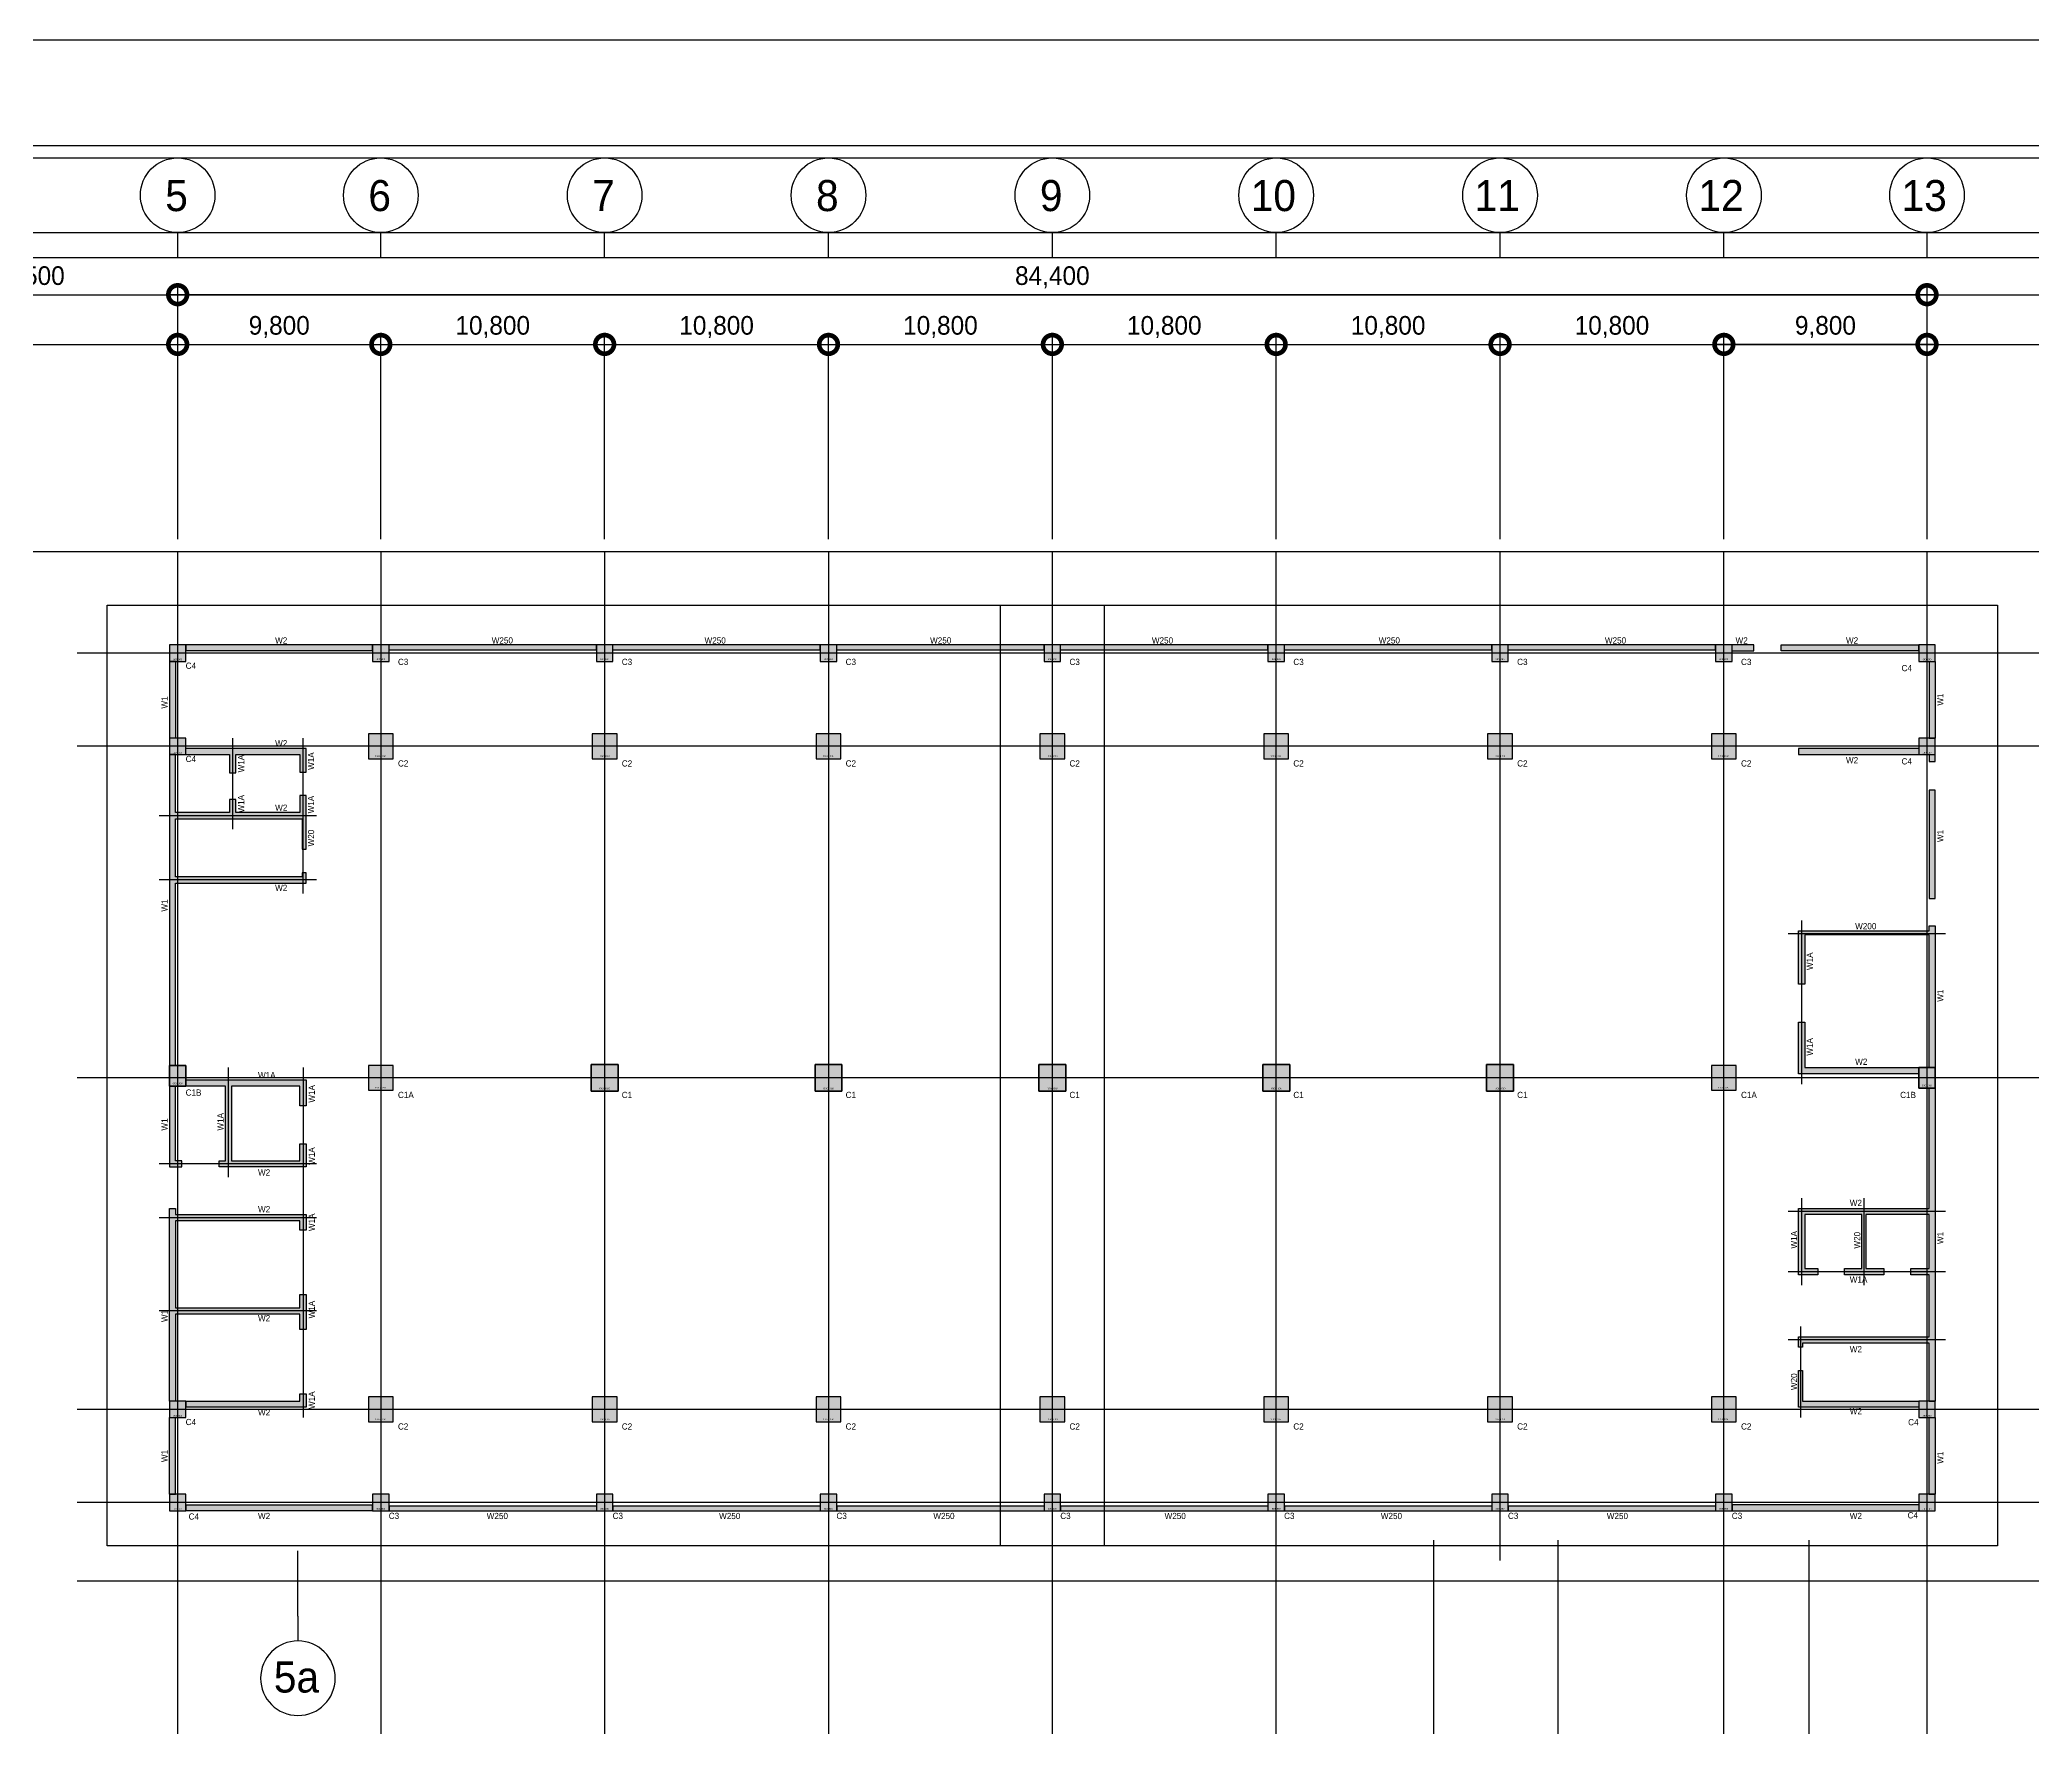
# Model space of a CAD drawing. Header units: millimetres. Extents: x 0 to 252300, y 0 to 178200.
# Drawn here: x 85903 to 182027, y 96767 to 178200 of the extents above; entities that cross this region are included whole.
import ezdxf

# ---------------------------------------------------------------- set-up
doc = ezdxf.new("R2010")
doc.units = ezdxf.units.MM
doc.header["$LTSCALE"] = 300
doc.linetypes.add('DOT', pattern=[1, 0, -1])
for name, color, linetype, plot in [('A-BMXK-SIZE', 155, 'Continuous', False), ('NOPLOT', 191, 'Continuous', False), ('기둥부호', 171, 'Continuous', False)]:
    doc.layers.add(name, color=color, linetype=linetype, plot=plot)
for name, color, linetype in [('A-CEN', 1, 'Continuous'), ('A-CEN_axis', 12, 'Continuous'), ('A-COLUMN', 2, 'Continuous'), ('A-CON', 2, 'Continuous'), ('A-DIM', 7, 'Continuous'), ('A-SYM-BUB', 3, 'Continuous'), ('구조SOLID', 253, 'Continuous')]:
    doc.layers.add(name, color=color, linetype=linetype)
doc.styles.add('Gdim', font='Dotum.ttf')
doc.dimstyles.new('Gdim300', dxfattribs={"dimscale": 300, "dimtxt": 3, "dimasz": 6, "dimexe": 1.5, "dimexo": 2, "dimgap": 1, "dimtad": 1, "dimdec": 0, "dimzin": 0, "dimdsep": 46, "dimlunit": 6, "dimtxsty": 'Gdim', "dimblk": 'DOTSMALL', "dimblk1": 'DOTSMALL', "dimblk2": 'DOTSMALL', "dimcen": 1.5, "dimdle": 1.5, "dimclrd": 1, "dimclre": 1, "dimclrt": 256, "dimazin": 0, "dimtfac": 1, "dimtdec": 0, "dimtix": 1, "dimtmove": 2, "dimatfit": 3, "dimldrblk": 'DOTSMALL', "dimfxl": 0, "dimtolj": 1, "dimtzin": 0, "dimlwd": -1, "dimlwe": -1, "dimarcsym": 0})

# ---------------------------------------------------------------- blocks, each defined once
blk = doc.blocks.new('A$Cd589e0f6')
at = {"layer": 'NOPLOT'}
for points in [[(9900, -5700), (218700, -5700), (218700, -172500), (9900, -172500)], [(13500, -9300), (215100, -9300), (215100, -168900), (13500, -168900)], [(14700, -10500), (213900, -10500), (213900, -167700), (14700, -167700)], [(16500, -12300), (212100, -12300), (212100, -165900), (16500, -165900)], [(18900, -14700), (209700, -14700), (209700, -163500), (18900, -163500)], [(28900, -24700), (199700, -24700), (199700, -153500), (28900, -153500)]]:
    blk.add_lwpolyline(points, close=True, dxfattribs=at)
blk = doc.blocks.new('_DotSmall')
at = {"color": 0, "linetype": 'ByBlock', "const_width": 0.5}
blk.add_lwpolyline([(-0.0625, 0, 1), (0.0625, 0, 1)], format="xyb", close=True, dxfattribs=at)
blk = doc.blocks.new('*D39')
at = {"layer": 'A-DIM', "color": 1, "transparency": 16777216}
for p, q in [((62350, 14895), (74050, 14895)), ((62800, 5495), (62800, 15345)), ((73600, 5495), (73600, 15345))]:
    blk.add_line(p, q, dxfattribs=at)
at = {"layer": 'Defpoints', "color": 0, "transparency": 16777216}
for p in [(73600, 14895), (62800, 4895), (73600, 4895)]:
    blk.add_point(p, dxfattribs=at)
at = {"layer": 'A-DIM', "color": 1, "transparency": 16777216, "xscale": 1800, "yscale": 1800, "zscale": 1800, "rotation": 180}
blk.add_blockref('_DotSmall', (62800, 14895), dxfattribs=at)
at = {"layer": 'A-DIM', "color": 1, "transparency": 16777216, "xscale": 1800, "yscale": 1800, "zscale": 1800}
blk.add_blockref('_DotSmall', (73600, 14895), dxfattribs=at)
at = {"layer": 'A-DIM', "color": 3, "transparency": 16777216, "insert": (68200, 15732), "char_height": 900, "attachment_point": 5, "style": 'Gdim'}
blk.add_mtext('\\A1;10,800', dxfattribs=at)
blk = doc.blocks.new('*D40')
at = {"layer": 'A-DIM', "color": 1, "transparency": 16777216}
for p, q in [((51550, 14895), (63250, 14895)), ((52000, 5495), (52000, 15345)), ((62800, 5495), (62800, 15345))]:
    blk.add_line(p, q, dxfattribs=at)
at = {"layer": 'Defpoints', "color": 0, "transparency": 16777216}
for p in [(62800, 14895), (52000, 4895), (62800, 4895)]:
    blk.add_point(p, dxfattribs=at)
at = {"layer": 'A-DIM', "color": 1, "transparency": 16777216, "xscale": 1800, "yscale": 1800, "zscale": 1800, "rotation": 180}
blk.add_blockref('_DotSmall', (52000, 14895), dxfattribs=at)
at = {"layer": 'A-DIM', "color": 1, "transparency": 16777216, "xscale": 1800, "yscale": 1800, "zscale": 1800}
blk.add_blockref('_DotSmall', (62800, 14895), dxfattribs=at)
at = {"layer": 'A-DIM', "color": 3, "transparency": 16777216, "insert": (57400, 15732), "char_height": 900, "attachment_point": 5, "style": 'Gdim'}
blk.add_mtext('\\A1;10,800', dxfattribs=at)
blk = doc.blocks.new('*D41')
at = {"layer": 'A-DIM', "color": 1, "transparency": 16777216}
for p, q in [((41750, 14895), (52450, 14895)), ((42200, 5495), (42200, 15345)), ((52000, 5495), (52000, 15345))]:
    blk.add_line(p, q, dxfattribs=at)
at = {"layer": 'Defpoints', "color": 0, "transparency": 16777216}
for p in [(52000, 14895), (42200, 4895), (52000, 4895)]:
    blk.add_point(p, dxfattribs=at)
at = {"layer": 'A-DIM', "color": 1, "transparency": 16777216, "xscale": 1800, "yscale": 1800, "zscale": 1800, "rotation": 180}
blk.add_blockref('_DotSmall', (42200, 14895), dxfattribs=at)
at = {"layer": 'A-DIM', "color": 1, "transparency": 16777216, "xscale": 1800, "yscale": 1800, "zscale": 1800}
blk.add_blockref('_DotSmall', (52000, 14895), dxfattribs=at)
at = {"layer": 'A-DIM', "color": 3, "transparency": 16777216, "insert": (47100, 15732), "char_height": 900, "attachment_point": 5, "style": 'Gdim'}
blk.add_mtext('\\A1;9,800', dxfattribs=at)
blk = doc.blocks.new('*D42')
at = {"layer": 'A-DIM', "color": 1, "transparency": 16777216}
for p, q in [((27700, 5495), (27700, 17745)), ((42200, 5495), (42200, 17745)), ((27250, 17295), (42650, 17295))]:
    blk.add_line(p, q, dxfattribs=at)
at = {"layer": 'Defpoints', "color": 0, "transparency": 16777216}
for p in [(42200, 17295), (27700, 4895), (42200, 4895)]:
    blk.add_point(p, dxfattribs=at)
at = {"layer": 'A-DIM', "color": 1, "transparency": 16777216, "xscale": 1800, "yscale": 1800, "zscale": 1800, "rotation": 180}
blk.add_blockref('_DotSmall', (27700, 17295), dxfattribs=at)
at = {"layer": 'A-DIM', "color": 1, "transparency": 16777216, "xscale": 1800, "yscale": 1800, "zscale": 1800}
blk.add_blockref('_DotSmall', (42200, 17295), dxfattribs=at)
at = {"layer": 'A-DIM', "color": 3, "transparency": 16777216, "insert": (34950, 18132), "char_height": 900, "attachment_point": 5, "style": 'Gdim'}
blk.add_mtext('\\A1;14,500', dxfattribs=at)
blk = doc.blocks.new('*D46')
at = {"layer": 'A-DIM', "color": 1, "transparency": 16777216}
for p, q in [((73150, 14895), (84850, 14895)), ((73600, 5495), (73600, 15345)), ((84400, 5495), (84400, 15345))]:
    blk.add_line(p, q, dxfattribs=at)
at = {"layer": 'Defpoints', "color": 0, "transparency": 16777216}
for p in [(84400, 14895), (73600, 4895), (84400, 4895)]:
    blk.add_point(p, dxfattribs=at)
at = {"layer": 'A-DIM', "color": 1, "transparency": 16777216, "xscale": 1800, "yscale": 1800, "zscale": 1800, "rotation": 180}
blk.add_blockref('_DotSmall', (73600, 14895), dxfattribs=at)
at = {"layer": 'A-DIM', "color": 1, "transparency": 16777216, "xscale": 1800, "yscale": 1800, "zscale": 1800}
blk.add_blockref('_DotSmall', (84400, 14895), dxfattribs=at)
at = {"layer": 'A-DIM', "color": 3, "transparency": 16777216, "insert": (79000, 15732), "char_height": 900, "attachment_point": 5, "style": 'Gdim'}
blk.add_mtext('\\A1;10,800', dxfattribs=at)
blk = doc.blocks.new('*D53')
at = {"layer": 'A-DIM', "color": 1, "transparency": 16777216}
for p, q in [((105550, 14895), (117250, 14895)), ((106000, 5495), (106000, 15345)), ((116800, 5495), (116800, 15345))]:
    blk.add_line(p, q, dxfattribs=at)
at = {"layer": 'Defpoints', "color": 0, "transparency": 16777216}
for p in [(116800, 14895), (106000, 4895), (116800, 4895)]:
    blk.add_point(p, dxfattribs=at)
at = {"layer": 'A-DIM', "color": 1, "transparency": 16777216, "xscale": 1800, "yscale": 1800, "zscale": 1800, "rotation": 180}
blk.add_blockref('_DotSmall', (106000, 14895), dxfattribs=at)
at = {"layer": 'A-DIM', "color": 1, "transparency": 16777216, "xscale": 1800, "yscale": 1800, "zscale": 1800}
blk.add_blockref('_DotSmall', (116800, 14895), dxfattribs=at)
at = {"layer": 'A-DIM', "color": 3, "transparency": 16777216, "insert": (111400, 15732), "char_height": 900, "attachment_point": 5, "style": 'Gdim'}
blk.add_mtext('\\A1;10,800', dxfattribs=at)
blk = doc.blocks.new('*D54')
at = {"layer": 'A-DIM', "color": 1, "transparency": 16777216}
for p, q in [((127050, 14895), (116350, 14895)), ((116800, 5495), (116800, 15345)), ((126600, 5495), (126600, 15345))]:
    blk.add_line(p, q, dxfattribs=at)
at = {"layer": 'Defpoints', "color": 0, "transparency": 16777216}
for p in [(116800, 14895), (116800, 4895), (126600, 4895)]:
    blk.add_point(p, dxfattribs=at)
at = {"layer": 'A-DIM', "color": 1, "transparency": 16777216, "xscale": 1800, "yscale": 1800, "zscale": 1800, "rotation": 180}
blk.add_blockref('_DotSmall', (116800, 14895), dxfattribs=at)
at = {"layer": 'A-DIM', "color": 1, "transparency": 16777216, "xscale": 1800, "yscale": 1800, "zscale": 1800}
blk.add_blockref('_DotSmall', (126600, 14895), dxfattribs=at)
at = {"layer": 'A-DIM', "color": 3, "transparency": 16777216, "insert": (121700, 15732), "char_height": 900, "attachment_point": 5, "style": 'Gdim'}
blk.add_mtext('\\A1;9,800', dxfattribs=at)
blk = doc.blocks.new('*D55')
at = {"layer": 'A-DIM', "color": 1, "transparency": 16777216}
for p, q in [((42200, 5495), (42200, 17745)), ((126600, 5495), (126600, 17745)), ((127050, 17295), (41750, 17295))]:
    blk.add_line(p, q, dxfattribs=at)
at = {"layer": 'Defpoints', "color": 0, "transparency": 16777216}
for p in [(42200, 17295), (42200, 4895), (126600, 4895)]:
    blk.add_point(p, dxfattribs=at)
at = {"layer": 'A-DIM', "color": 1, "transparency": 16777216, "xscale": 1800, "yscale": 1800, "zscale": 1800, "rotation": 180}
blk.add_blockref('_DotSmall', (42200, 17295), dxfattribs=at)
at = {"layer": 'A-DIM', "color": 1, "transparency": 16777216, "xscale": 1800, "yscale": 1800, "zscale": 1800}
blk.add_blockref('_DotSmall', (126600, 17295), dxfattribs=at)
at = {"layer": 'A-DIM', "color": 3, "transparency": 16777216, "insert": (84400, 18132), "char_height": 900, "attachment_point": 5, "style": 'Gdim'}
blk.add_mtext('\\A1;84,400', dxfattribs=at)
blk = doc.blocks.new('*D56')
at = {"layer": 'A-DIM', "color": 1, "transparency": 16777216}
for p, q in [((94750, 14895), (106450, 14895)), ((95200, 5495), (95200, 15345)), ((106000, 5495), (106000, 15345))]:
    blk.add_line(p, q, dxfattribs=at)
at = {"layer": 'Defpoints', "color": 0, "transparency": 16777216}
for p in [(106000, 14895), (95200, 4895), (106000, 4895)]:
    blk.add_point(p, dxfattribs=at)
at = {"layer": 'A-DIM', "color": 1, "transparency": 16777216, "xscale": 1800, "yscale": 1800, "zscale": 1800, "rotation": 180}
blk.add_blockref('_DotSmall', (95200, 14895), dxfattribs=at)
at = {"layer": 'A-DIM', "color": 1, "transparency": 16777216, "xscale": 1800, "yscale": 1800, "zscale": 1800}
blk.add_blockref('_DotSmall', (106000, 14895), dxfattribs=at)
at = {"layer": 'A-DIM', "color": 3, "transparency": 16777216, "insert": (100600, 15732), "char_height": 900, "attachment_point": 5, "style": 'Gdim'}
blk.add_mtext('\\A1;10,800', dxfattribs=at)
blk = doc.blocks.new('*D57')
at = {"layer": 'A-DIM', "color": 1, "transparency": 16777216}
for p, q in [((83950, 14895), (95650, 14895)), ((84400, 5495), (84400, 15345)), ((95200, 5495), (95200, 15345))]:
    blk.add_line(p, q, dxfattribs=at)
at = {"layer": 'Defpoints', "color": 0, "transparency": 16777216}
for p in [(95200, 14895), (84400, 4895), (95200, 4895)]:
    blk.add_point(p, dxfattribs=at)
at = {"layer": 'A-DIM', "color": 1, "transparency": 16777216, "xscale": 1800, "yscale": 1800, "zscale": 1800, "rotation": 180}
blk.add_blockref('_DotSmall', (84400, 14895), dxfattribs=at)
at = {"layer": 'A-DIM', "color": 1, "transparency": 16777216, "xscale": 1800, "yscale": 1800, "zscale": 1800}
blk.add_blockref('_DotSmall', (95200, 14895), dxfattribs=at)
at = {"layer": 'A-DIM', "color": 3, "transparency": 16777216, "insert": (89800, 15732), "char_height": 900, "attachment_point": 5, "style": 'Gdim'}
blk.add_mtext('\\A1;10,800', dxfattribs=at)
blk = doc.blocks.new('C2')
at = {"layer": 'A-COLUMN'}
blk.add_lwpolyline([(-600, -600), (600, -600), (600, 600), (-600, 600)], close=True, dxfattribs=at)
at = {"layer": 'NOPLOT', "style": 'Gdim'}
blk.add_text('1200x1200', height=75, dxfattribs=at).set_placement((-271, -518))
blk = doc.blocks.new('C1')
at = {"layer": 'A-BMXK-SIZE'}
blk.add_lwpolyline([(650, -650), (-650, -650), (-650, 650), (650, 650)], close=True, dxfattribs=at)
at = {"layer": 'A-COLUMN'}
blk.add_lwpolyline([(-650, -650), (650, -650), (650, 650), (-650, 650)], close=True, dxfattribs=at)
at = {"layer": 'Defpoints', "linetype": 'DOT', "ltscale": 500}
for p, q in [((-650, 0), (650, 0)), ((0, 650), (0, -650))]:
    blk.add_line(p, q, dxfattribs=at)
at = {"layer": 'NOPLOT', "style": 'Gdim'}
blk.add_text('1300X1300', height=75, dxfattribs=at).set_placement((-275, -556))
blk = doc.blocks.new('C1A')
at = {"layer": 'A-COLUMN'}
blk.add_lwpolyline([(-600, -600), (600, -600), (600, 600), (-600, 600)], close=True, dxfattribs=at)
at = {"layer": 'NOPLOT', "style": 'Gdim'}
blk.add_text('1200x1200', height=75, dxfattribs=at).set_placement((-273, -511))
blk = doc.blocks.new('C1B')
at = {"layer": 'A-BMXK-SIZE'}
blk.add_lwpolyline([(400, -500), (-400, -500), (-400, 500), (400, 500)], close=True, dxfattribs=at)
at = {"layer": 'A-COLUMN'}
blk.add_lwpolyline([(-400, -500), (400, -500), (400, 500), (-400, 500)], close=True, dxfattribs=at)
at = {"layer": 'Defpoints', "linetype": 'DOT', "ltscale": 500}
for p, q in [((-400, 0), (400, 0)), ((0, 500), (0, -500))]:
    blk.add_line(p, q, dxfattribs=at)
at = {"layer": 'NOPLOT', "style": 'Gdim'}
blk.add_text('800X1000', height=75, dxfattribs=at).set_placement((-242, -410))
blk = doc.blocks.new('C3')
at = {"layer": 'A-COLUMN'}
blk.add_lwpolyline([(-400, -400), (400, -400), (400, 400), (-400, 400)], close=True, dxfattribs=at)
at = {"layer": 'NOPLOT', "style": 'Gdim'}
blk.add_text('800X800', height=75, dxfattribs=at).set_placement((-210, -337))
blk = doc.blocks.new('C4')
at = {"layer": 'A-COLUMN'}
blk.add_lwpolyline([(-400, -400), (400, -400), (400, 400), (-400, 400)], close=True, dxfattribs=at)
at = {"layer": 'NOPLOT', "style": 'Gdim'}
blk.add_text('800X800', height=75, dxfattribs=at).set_placement((-207, -348))
blk = doc.blocks.new('grid-noplot-update')
at = {"layer": 'A-CEN_axis'}
for p, q in [((42200, -123905), (42200, 4895)), ((52000, 4895), (52000, -75026.5)), ((62800, 4895), (62800, -75026.5)), ((73600, 4895), (73600, -75026.5)), ((84400, -123905), (84400, 4895)), ((95200, -123905), (95200, 4895)), ((106000, -43800), (106000, 4895)), ((116800, -123905), (116800, 4895)), ((126600, -123905), (126600, 4895)), ((149346.4, 0), (37353.2, 0)), ((149346.4, -4500), (37353.2, -4500)), ((149346.4, -20500), (37353.2, -20500)), ((149346.4, -36500), (37353.2, -36500)), ((149346.4, -41000), (37353.2, -41000)), ((102800, -70600), (102800, -42815.4)), ((108800, -70600), (108800, -42815.4)), ((120900, -42815.4), (120900, -123905)), ((48000, -46476.2), (48000, -43330)), ((149346.4, -44800), (37353.2, -44800))]:
    blk.add_line(p, q, dxfattribs=at)
at = {"layer": 'A-SYM-BUB', "color": 7, "elevation": 0}
for points in [[(42200, 19095), (42200, 20295, -1), (42200, 23895, -1), (42200, 20295, 0)], [(52000, 19095), (52000, 20295, -1), (52000, 23895, -1), (52000, 20295, 0)], [(62800, 19095), (62800, 20295, -1), (62800, 23895, -1), (62800, 20295, 0)], [(73600, 19095), (73600, 20295, -1), (73600, 23895, -1), (73600, 20295, 0)], [(84400, 19095), (84400, 20295, -1), (84400, 23895, -1), (84400, 20295, 0)], [(95200, 19095), (95200, 20295, -1), (95200, 23895, -1), (95200, 20295, 0)], [(106000, 19095), (106000, 20295, -1), (106000, 23895, -1), (106000, 20295, 0)], [(116800, 19095), (116800, 20295, -1), (116800, 23895, -1), (116800, 20295, 0)], [(126600, 19095), (126600, 20295, -1), (126600, 23895, -1), (126600, 20295, 0)]]:
    blk.add_lwpolyline(points, format="xyb", dxfattribs=at)
at = {"layer": 'NOPLOT', "elevation": 0}
blk.add_lwpolyline([(48000, -46476.2), (48000, -47676.2, 1), (48000, -51276.2, 1), (48000, -47676.2, 0)], format="xyb", dxfattribs=at)
at = {"layer": 'A-SYM-BUB', "style": 'Gdim'}
for s, p in [('5', (41598.5, 21329)), ('6', (51398.5, 21329)), ('7', (62198.5, 21329)), ('8', (72998.5, 21329)), ('9', (83798.5, 21329)), ('10', (93971.8, 21329)), ('11', (104771.8, 21329)), ('12', (115571.8, 21329)), ('13', (125371.8, 21329))]:
    blk.add_text(s, height=1500, dxfattribs=at).set_placement(p)
at = {"layer": 'NOPLOT', "style": 'Gdim'}
blk.add_text('5a', height=1500, dxfattribs=at).set_placement((46838.6, -50167.5))
at = {"layer": 'A-DIM'}
for base, p1, p2, picture, middle in [((42200, 17295), (27700, 4895), (42200, 4895), '*D42', (34950, 18132.3)), ((52000, 14895), (42200, 4895), (52000, 4895), '*D41', (47100, 15732.3)), ((62800, 14895), (52000, 4895), (62800, 4895), '*D40', (57400, 15732.3)), ((73600, 14895), (62800, 4895), (73600, 4895), '*D39', (68200, 15732.3)), ((84400, 14895), (73600, 4895), (84400, 4895), '*D46', (79000, 15732.3)), ((116800, 14895), (126600, 4895), (116800, 4895), '*D54', (121700, 15732.3))]:
    dim = blk.add_linear_dim(base=base, p1=p1, p2=p2, angle=180, dimstyle='Gdim300', override={"dimtxsty": 'Gdim', "dimclrt": 3}, dxfattribs=at)
    dim.commit()
    dim.dimension.update_dxf_attribs({"geometry": picture, "text_midpoint": middle})
for base, p1, p2, picture, middle in [((42200, 17295), (126600, 4895), (42200, 4895), '*D55', (84400, 18132.3)), ((95200, 14895), (84400, 4895), (95200, 4895), '*D57', (89800, 15732.3)), ((106000, 14895), (95200, 4895), (106000, 4895), '*D56', (100600, 15732.3)), ((116800, 14895), (106000, 4895), (116800, 4895), '*D53', (111400, 15732.3))]:
    dim = blk.add_linear_dim(base=base, p1=p1, p2=p2, dimstyle='Gdim300', override={"dimtxsty": 'Gdim', "dimclrt": 3}, dxfattribs=at)
    dim.commit()
    dim.dimension.update_dxf_attribs({"geometry": picture, "text_midpoint": middle})

msp = doc.modelspace()

# ---------------------------------------------------------------- hatches: boundary and pattern name
at = {"layer": '구조SOLID', "transparency": 33554687}
h = msp.add_hatch(color=256, dxfattribs=at)
h.dxf.hatch_style = 1
h.paths.add_polyline_path([(176554, 143705), (177354, 143705), (177354, 144505), (176554, 144505)])
h.paths.add_polyline_path([(176554, 148205), (177354, 148205), (177354, 149005), (176554, 149005)])
h.paths.add_polyline_path([(92154, 148205), (92954, 148205), (92954, 149005), (92154, 149005)])
h.paths.add_polyline_path([(92154, 143705), (92954, 143705), (92954, 144505), (92154, 144505)])
h.paths.add_polyline_path([(92154, 111705), (92954, 111705), (92954, 112505), (92154, 112505)])
h.paths.add_polyline_path([(92154, 107205), (92954, 107205), (92954, 108005), (92154, 108005)])
h.paths.add_polyline_path([(176554, 111705), (177354, 111705), (177354, 112505), (176554, 112505)])
h.paths.add_polyline_path([(176554, 107205), (177354, 107205), (177354, 108005), (176554, 108005)])
h.paths.add_polyline_path([(166754, 148205), (167554, 148205), (167554, 149005), (166754, 149005)])
h.paths.add_polyline_path([(155954, 148205), (156754, 148205), (156754, 149005), (155954, 149005)])
h.paths.add_polyline_path([(145154, 148205), (145954, 148205), (145954, 149005), (145154, 149005)])
h.paths.add_polyline_path([(134354, 148205), (135154, 148205), (135154, 149005), (134354, 149005)])
h.paths.add_polyline_path([(123554, 148205), (124354, 148205), (124354, 149005), (123554, 149005)])
h.paths.add_polyline_path([(112754, 148205), (113554, 148205), (113554, 149005), (112754, 149005)])
h.paths.add_polyline_path([(101954, 148205), (102754, 148205), (102754, 149005), (101954, 149005)])
h.paths.add_polyline_path([(101954, 107205), (102754, 107205), (102754, 108005), (101954, 108005)])
h.paths.add_polyline_path([(112754, 107205), (113554, 107205), (113554, 108005), (112754, 108005)])
h.paths.add_polyline_path([(123554, 107205), (124354, 107205), (124354, 108005), (123554, 108005)])
h.paths.add_polyline_path([(134354, 107205), (135154, 107205), (135154, 108005), (134354, 108005)])
h.paths.add_polyline_path([(145154, 107205), (145954, 107205), (145954, 108005), (145154, 108005)])
h.paths.add_polyline_path([(155954, 107205), (156754, 107205), (156754, 108005), (155954, 108005)])
h.paths.add_polyline_path([(166754, 107205), (167554, 107205), (167554, 108005), (166754, 108005)])
h.paths.add_polyline_path([(166554, 111505), (167754, 111505), (167754, 112705), (166554, 112705)])
h.paths.add_polyline_path([(155754, 111505), (156954, 111505), (156954, 112705), (155754, 112705)])
h.paths.add_polyline_path([(144954, 111505), (146154, 111505), (146154, 112705), (144954, 112705)])
h.paths.add_polyline_path([(134154, 111505), (135354, 111505), (135354, 112705), (134154, 112705)])
h.paths.add_polyline_path([(123354, 111505), (124554, 111505), (124554, 112705), (123354, 112705)])
h.paths.add_polyline_path([(112554, 111505), (113754, 111505), (113754, 112705), (112554, 112705)])
h.paths.add_polyline_path([(101754, 111505), (102954, 111505), (102954, 112705), (101754, 112705)])
h.paths.add_polyline_path([(101754, 143505), (102954, 143505), (102954, 144705), (101754, 144705)])
h.paths.add_polyline_path([(112554, 143505), (113754, 143505), (113754, 144705), (112554, 144705)])
h.paths.add_polyline_path([(123354, 143505), (124554, 143505), (124554, 144705), (123354, 144705)])
h.paths.add_polyline_path([(134154, 143505), (135354, 143505), (135354, 144705), (134154, 144705)])
h.paths.add_polyline_path([(144954, 143505), (146154, 143505), (146154, 144705), (144954, 144705)])
h.paths.add_polyline_path([(155754, 143505), (156954, 143505), (156954, 144705), (155754, 144705)])
h.paths.add_polyline_path([(92154, 127705), (92954, 127705), (92954, 128705), (92154, 128705)])
h.paths.add_polyline_path([(176554, 127605), (177354, 127605), (177354, 128605), (176554, 128605)])
h.paths.add_polyline_path([(101754, 127505), (102954, 127505), (102954, 128705), (101754, 128705)])
h.paths.add_polyline_path([(166554, 127505), (167754, 127505), (167754, 128705), (166554, 128705)])
h.paths.add_polyline_path([(155704, 127455), (157004, 127455), (157004, 128755), (155704, 128755)])
h.paths.add_polyline_path([(144904, 127455), (146204, 127455), (146204, 128755), (144904, 128755)])
h.paths.add_polyline_path([(134104, 127455), (135404, 127455), (135404, 128755), (134104, 128755)])
h.paths.add_polyline_path([(112504, 127455), (113804, 127455), (113804, 128755), (112504, 128755)])
h.paths.add_polyline_path([(123304, 127455), (124604, 127455), (124604, 128755), (123304, 128755)])
h.paths.add_polyline_path([(166554, 143505), (167754, 143505), (167754, 144705), (166554, 144705)])
h.paths.add_polyline_path([(92154, 112505), (92154, 121795), (92454, 121795), (92454, 121505), (98754, 121505), (98754, 120755), (98454, 120755), (98454, 121205), (92454, 121205), (92454, 117005), (98454, 117005), (98454, 117655), (98754, 117655), (98754, 115955), (98454, 115955), (98454, 116705), (92454, 116705), (92454, 112505)])
h.paths.add_polyline_path([(177354, 141995), (177054, 141995), (177054, 136765), (177354, 136765)])
h.paths.add_polyline_path([(167554, 107505), (167554, 107205), (176554, 107205), (176554, 107505)])
h.paths.add_polyline_path([(166754, 107455), (166754, 107205), (156754, 107205), (156754, 107455)])
h.paths.add_polyline_path([(155954, 107455), (155954, 107205), (145954, 107205), (145954, 107455)])
h.paths.add_polyline_path([(145154, 107455), (145154, 107205), (135154, 107205), (135154, 107455)])
h.paths.add_polyline_path([(134354, 107455), (134354, 107205), (124354, 107205), (124354, 107455)])
h.paths.add_polyline_path([(123554, 107455), (123554, 107205), (113554, 107205), (113554, 107455)])
h.paths.add_polyline_path([(112754, 107455), (112754, 107205), (102754, 107205), (102754, 107455)])
h.paths.add_polyline_path([(101954, 107205), (101954, 107505), (92954, 107505), (92954, 107205)])
h.paths.add_polyline_path([(92154, 108005), (92454, 108005), (92454, 111705), (92154, 111705)])
h.paths.add_polyline_path([(92954, 112505), (92954, 112205), (98754, 112205), (98754, 112855), (98454, 112855), (98454, 112505)])
h.paths.add_polyline_path([(92454, 127705), (92154, 127705), (92154, 123805), (92754, 123805), (92754, 124105), (92454, 124105)])
h.paths.add_polyline_path([(92154, 128705), (92454, 128705), (92454, 137505), (98754, 137505), (98754, 138005), (98554, 138005), (98554, 137805), (92454, 137805), (92454, 140605), (98554, 140605), (98554, 139135), (98754, 139135), (98754, 141725), (98454, 141725), (98454, 140905), (95354, 140905), (95354, 141530), (95054, 141530), (95054, 140905), (92454, 140905), (92454, 143705), (92154, 143705)])
h.paths.add_polyline_path([(92954, 143705), (92954, 144005), (98754, 144005), (98754, 142855), (98454, 142855), (98454, 143705), (95354, 143705), (95354, 142830), (95054, 142830), (95054, 143705)])
h.paths.add_polyline_path([(92454, 144505), (92154, 144505), (92154, 148205), (92454, 148205)])
h.paths.add_polyline_path([(92954, 149005), (92954, 148705), (101954, 148705), (101954, 149005)])
h.paths.add_polyline_path([(102754, 148755), (102754, 149005), (112754, 149005), (112754, 148755)])
h.paths.add_polyline_path([(113554, 148755), (113554, 149005), (123554, 149005), (123554, 148755)])
h.paths.add_polyline_path([(124354, 148755), (124354, 149005), (134354, 149005), (134354, 148755)])
h.paths.add_polyline_path([(135154, 148755), (135154, 149005), (145154, 149005), (145154, 148755)])
h.paths.add_polyline_path([(145954, 148755), (145954, 149005), (155954, 149005), (155954, 148755)])
h.paths.add_polyline_path([(156754, 148755), (156754, 149005), (166754, 149005), (166754, 148755)])
h.paths.add_polyline_path([(167554, 148705), (167554, 149005), (168594, 149005), (168594, 148705)])
h.paths.add_polyline_path([(176554, 148705), (176554, 149005), (169914, 149005), (169914, 148705)])
h.paths.add_polyline_path([(177054, 148205), (177354, 148205), (177354, 144505), (177054, 144505)])
h.paths.add_polyline_path([(177054, 143705), (177354, 143705), (177354, 143365), (177054, 143365)])
h.paths.add_polyline_path([(176554, 144005), (176554, 143705), (170754, 143705), (170754, 144005)])
h.paths.add_polyline_path([(177054, 127605), (177354, 127605), (177354, 112505), (177054, 112505), (177054, 115305), (170954, 115305), (170954, 115105), (170754, 115105), (170754, 115605), (177054, 115605), (177054, 118605), (176179, 118605), (176179, 118905), (177054, 118905), (177054, 121505), (174004, 121505), (174004, 118905), (174879, 118905), (174879, 118605), (172979, 118605), (172979, 118905), (173804, 118905), (173804, 121505), (171054, 121505), (171054, 118905), (171679, 118905), (171679, 118605), (170754, 118605), (170754, 121805), (177054, 121805)])
h.paths.add_polyline_path([(176554, 112505), (176554, 112205), (170754, 112205), (170754, 113975), (170954, 113975), (170954, 112505)])
h.paths.add_polyline_path([(177054, 108005), (177354, 108005), (177354, 111705), (177054, 111705)])
h.paths.add_polyline_path([(98754, 124925), (98454, 124925), (98454, 124105), (95154, 124105), (95154, 127705), (98454, 127705), (98454, 126755), (98754, 126755), (98754, 128005), (92954, 128005), (92954, 127705), (94854, 127705), (94854, 124105), (94554, 124105), (94554, 123805), (98754, 123805)])
h.paths.add_polyline_path([(170754, 132620), (171054, 132620), (171054, 135005), (177054, 135005), (177054, 128605), (177354, 128605), (177354, 135445), (177054, 135445), (177054, 135205), (170754, 135205)])
h.paths.add_polyline_path([(171054, 130790), (170754, 130790), (170754, 128305), (176554, 128305), (176554, 128605), (171054, 128605)])

# ---------------------------------------------------------------- linework, layer by layer
at = {"layer": 'A-CEN'}
for p, q in [((95204, 144505), (95204, 140105)), ((98604, 137005), (98604, 144505)), ((99254, 140755), (91654, 140755)), ((99254, 137655), (91654, 137655)), ((170904, 135705), (170904, 127805)), ((177854, 135055), (170254, 135055)), ((95004, 123305), (95004, 128605)), ((98604, 128605), (98604, 111705)), ((99254, 123955), (91654, 123955)), ((170904, 122305), (170904, 118105)), ((173904, 122305), (173904, 118105)), ((99254, 121355), (91654, 121355)), ((177854, 121655), (170254, 121655)), ((170254, 118755), (177854, 118755)), ((99254, 116855), (91654, 116855)), ((177854, 115455), (170254, 115455)), ((170854, 116105), (170854, 111705))]:
    msp.add_line(p, q, dxfattribs=at)
at = {"layer": 'A-CON'}
for p, q in [((101954, 149005), (92954, 149005)), ((92954, 149005), (92954, 148705)), ((101954, 148705), (101954, 149005)), ((112754, 149005), (102754, 149005)), ((102754, 148755), (102754, 149005)), ((112754, 148755), (112754, 149005)), ((123554, 149005), (113554, 149005)), ((113554, 148755), (113554, 149005)), ((123554, 148755), (123554, 149005)), ((134354, 149005), (124354, 149005)), ((124354, 148755), (124354, 149005)), ((134354, 148755), (134354, 149005)), ((145154, 149005), (135154, 149005)), ((135154, 148755), (135154, 149005)), ((145154, 148755), (145154, 149005)), ((155954, 149005), (145954, 149005)), ((145954, 148755), (145954, 149005)), ((155954, 148755), (155954, 149005)), ((166754, 149005), (156754, 149005)), ((156754, 148755), (156754, 149005)), ((166754, 148755), (166754, 149005)), ((167554, 148705), (167554, 149005)), ((176554, 148705), (176554, 149005)), ((92454, 148205), (92154, 148205)), ((92454, 148205), (92454, 144505)), ((101954, 148705), (92954, 148705)), ((102754, 148755), (112754, 148755)), ((113554, 148755), (123554, 148755)), ((124354, 148755), (134354, 148755)), ((135154, 148755), (145154, 148755)), ((145954, 148755), (155954, 148755)), ((156754, 148755), (166754, 148755)), ((177054, 148205), (177054, 144505)), ((177054, 148205), (177354, 148205)), ((177354, 148205), (177354, 144505)), ((92454, 144505), (92154, 144505)), ((177054, 144505), (177354, 144505)), ((92454, 143705), (92154, 143705)), ((92954, 143705), (92954, 144005)), ((176554, 144005), (176554, 143705)), ((177054, 143705), (177354, 143705)), ((170754, 132620), (170754, 135205)), ((170754, 135205), (177054, 135205)), ((177054, 135005), (171054, 135005)), ((171054, 135005), (171054, 132620)), ((171054, 132620), (170754, 132620)), ((170754, 128305), (170754, 130790)), ((170754, 130790), (171054, 130790)), ((171054, 130790), (171054, 128605)), ((92154, 128705), (92454, 128705)), ((92954, 128005), (92954, 127705)), ((176554, 128305), (170754, 128305)), ((171054, 128605), (176554, 128605)), ((176554, 128305), (176554, 128605)), ((92454, 127705), (92154, 127705)), ((177054, 127605), (177354, 127605)), ((92954, 112505), (92954, 112205)), ((176554, 112505), (176554, 112205)), ((177054, 112505), (177354, 112505)), ((92154, 111705), (92454, 111705)), ((92154, 108005), (92454, 108005)), ((177054, 108005), (177354, 108005)), ((92954, 107505), (101954, 107505)), ((92954, 107505), (92954, 107205)), ((101954, 107205), (92954, 107205)), ((101954, 107205), (101954, 107505)), ((102754, 107455), (112754, 107455)), ((102754, 107455), (102754, 107205)), ((102754, 107205), (112754, 107205)), ((112754, 107455), (112754, 107205)), ((113554, 107455), (123554, 107455)), ((113554, 107455), (113554, 107205)), ((113554, 107205), (123554, 107205)), ((123554, 107455), (123554, 107205)), ((124354, 107455), (134354, 107455)), ((124354, 107455), (124354, 107205)), ((124354, 107205), (134354, 107205)), ((134354, 107455), (134354, 107205)), ((135154, 107455), (145154, 107455)), ((135154, 107455), (135154, 107205)), ((135154, 107205), (145154, 107205)), ((145154, 107455), (145154, 107205)), ((145954, 107455), (155954, 107455)), ((145954, 107455), (145954, 107205)), ((145954, 107205), (155954, 107205)), ((155954, 107455), (155954, 107205)), ((156754, 107455), (166754, 107455)), ((156754, 107455), (156754, 107205)), ((156754, 107205), (166754, 107205)), ((166754, 107455), (166754, 107205)), ((176554, 107505), (167554, 107505)), ((167554, 107505), (167554, 107205)), ((167554, 107205), (176554, 107205)), ((176554, 107505), (176554, 107205))]:
    msp.add_line(p, q, dxfattribs=at)
at = {"layer": 'A-CON', "elevation": 0}
for points in [[(167554, 148705), (168594, 148705), (168594, 149005), (167554, 149005)], [(176554, 148705), (169914, 148705), (169914, 149005), (176554, 149005)], [(92154, 148205), (92154, 144505)], [(92154, 143705), (92154, 128705)], [(92454, 128705), (92454, 137505), (98754, 137505), (98754, 138005), (98554, 138005), (98554, 137805), (92454, 137805), (92454, 140605), (98554, 140605), (98554, 139135), (98754, 139135), (98754, 141725), (98454, 141725), (98454, 140905), (95354, 140905), (95354, 141530), (95054, 141530), (95054, 140905), (92454, 140905), (92454, 143705)], [(92954, 143705), (95054, 143705), (95054, 142830), (95354, 142830), (95354, 143705), (98454, 143705), (98454, 142855), (98754, 142855), (98754, 144005), (92954, 144005)], [(176554, 144005), (170754, 144005), (170754, 143705), (176554, 143705)], [(177054, 143705), (177054, 143365), (177354, 143365), (177354, 143705)], [(177054, 135205), (177054, 135445), (177354, 135445), (177354, 128605), (177054, 128605)], [(177054, 128605), (177054, 135005)], [(92954, 128005), (98754, 128005), (98754, 126755), (98454, 126755), (98454, 127705), (95154, 127705), (95154, 124105), (98454, 124105), (98454, 124925), (98754, 124925), (98754, 123805), (94554, 123805), (94554, 124105), (94854, 124105), (94854, 127705), (92954, 127705)], [(92154, 127705), (92154, 123805), (92754, 123805), (92754, 124105), (92454, 124105), (92454, 127705)], [(177054, 112505), (177054, 112505), (177054, 115305), (170954, 115305), (170954, 115105), (170754, 115105), (170754, 115605), (177054, 115605), (177054, 118605), (176179, 118605), (176179, 118905), (177054, 118905), (177054, 121505), (174004, 121505), (174004, 118905), (174879, 118905), (174879, 118605), (172979, 118605), (172979, 118905), (173804, 118905), (173804, 121505), (171054, 121505), (171054, 118905), (171679, 118905), (171679, 118605), (170754, 118605), (170754, 121805), (177054, 121805), (177054, 127605)], [(177354, 127605), (177354, 112505)], [(92154, 112505), (92154, 121795), (92454, 121795), (92454, 121505), (98754, 121505), (98754, 120755), (98454, 120755), (98454, 121205), (92454, 121205), (92454, 117005), (98454, 117005), (98454, 117655), (98754, 117655), (98754, 115955), (98454, 115955), (98454, 116705), (92454, 116705), (92454, 112505), (92154, 112505)], [(176554, 112205), (170754, 112205), (170754, 113975), (170954, 113975), (170954, 112505), (176554, 112505)], [(92954, 112505), (98454, 112505), (98454, 112855), (98754, 112855), (98754, 112205), (92954, 112205)], [(92154, 108005), (92154, 111705)], [(92454, 108005), (92454, 111705)], [(177054, 108005), (177054, 111705)], [(177054, 111705), (177354, 111705), (177354, 108005)]]:
    msp.add_lwpolyline(points, dxfattribs=at)
msp.add_lwpolyline([(177354, 141995), (177054, 141995), (177054, 136765), (177354, 136765)], close=True, dxfattribs=at)
at = {"layer": 'NOPLOT'}
for points in [[(0, 178200), (252300, 178200), (252300, 0), (0, 0)], [(9300, 173100), (219300, 173100), (219300, 5100), (9300, 5100)]]:
    msp.add_lwpolyline(points, close=True, dxfattribs=at)
at = {"layer": 'NOPLOT', "elevation": 0}
for points in [[(89154, 150915), (137257, 150915), (137257, 105515), (89154, 105515)], [(132260, 150915), (180363, 150915), (180363, 105515), (132260, 105515)]]:
    msp.add_lwpolyline(points, close=True, dxfattribs=at)

# ---------------------------------------------------------------- block references
at = {"layer": 'A-COLUMN'}
for name, p in [('C4', (92554, 148605)), ('C3', (102354, 148605)), ('C3', (113154, 148605)), ('C3', (123954, 148605)), ('C3', (134754, 148605)), ('C3', (145554, 148605)), ('C3', (156354, 148605)), ('C3', (167154, 148605)), ('C4', (176954, 148605)), ('C4', (92554, 144105)), ('C2', (102354, 144105)), ('C2', (113154, 144105)), ('C2', (123954, 144105)), ('C2', (134754, 144105)), ('C2', (145554, 144105)), ('C2', (156354, 144105)), ('C2', (167154, 144105)), ('C4', (176954, 144105)), ('C1B', (92554, 128205)), ('C1A', (102354, 128105)), ('C1', (113154, 128105)), ('C1', (123954, 128105)), ('C1', (134754, 128105)), ('C1', (145554, 128105)), ('C1', (156354, 128105)), ('C1A', (167154, 128105)), ('C1B', (176954, 128105)), ('C4', (92554, 112105)), ('C2', (102354, 112105)), ('C2', (113154, 112105)), ('C2', (123954, 112105)), ('C2', (134754, 112105)), ('C2', (145554, 112105)), ('C2', (156354, 112105)), ('C2', (167154, 112105)), ('C4', (176954, 112105)), ('C4', (92554, 107605)), ('C3', (102354, 107605)), ('C3', (113154, 107605)), ('C3', (123954, 107605)), ('C3', (134754, 107605)), ('C3', (145554, 107605)), ('C3', (156354, 107605)), ('C3', (167154, 107605)), ('C4', (176954, 107605))]:
    msp.add_blockref(name, p, dxfattribs=at)
at = {"layer": 'A-DIM'}
msp.add_blockref('grid-noplot-update', (50354, 148605), dxfattribs=at)
at = {"layer": 'NOPLOT'}
msp.add_blockref('A$Cd589e0f6', (0, 178200), dxfattribs=at)

# ---------------------------------------------------------------- texts
at = {"layer": '기둥부호', "linetype": 'ByBlock', "style": 'Gdim'}
for s, p in [('W2', (97255, 149065, 0)), ('W250', (107704, 149065, 0)), ('W250', (117974, 149065, 0)), ('W250', (128855, 149065, 0)), ('W250', (139556, 149065, 0)), ('W250', (150499, 149065, 0)), ('W250', (161413, 149065, 0)), ('W2', (167717, 149065, 0)), ('W2', (173044, 149065, 0)), ('C4', (92939, 147845, 0)), ('C3', (103181, 148029, 0)), ('C3', (113981, 148029, 0)), ('C3', (124781, 148029, 0)), ('C3', (135581, 148029, 0)), ('C3', (146381, 148029, 0)), ('C3', (157181, 148029, 0)), ('C3', (167981, 148029, 0)), ('C4', (175727, 147729, 0)), ('W2', (97255, 144103, 0)), ('C4', (92939, 143345, 0)), ('C2', (103181, 143129, 0)), ('C2', (113981, 143129, 0)), ('C2', (124781, 143129, 0)), ('C2', (135581, 143129, 0)), ('C2', (146381, 143129, 0)), ('C2', (157181, 143129, 0)), ('C2', (167981, 143129, 0)), ('W2', (173044, 143283, 0)), ('C4', (175727, 143229, 0)), ('W2', (97255, 140992, 0)), ('W2', (97255, 137125, 0)), ('W2', (173487, 128732, 0)), ('W1A', (96429, 128083, 0)), ('C1B', (92939, 127245, 0)), ('C1A', (103181, 127129, 0)), ('C1', (113981, 127129, 0)), ('C1', (124781, 127129, 0)), ('C1', (135581, 127129, 0)), ('C1', (146381, 127129, 0)), ('C1', (157181, 127129, 0)), ('C1A', (167981, 127129, 0)), ('C1B', (175659, 127129, 0)), ('W2', (96429, 123387, 0)), ('W2', (173227, 121918, 0)), ('W2', (96429, 121615, 0)), ('W1A', (173227, 118220, 0)), ('W2', (96429, 116357, 0)), ('W2', (173227, 114859, 0)), ('C4', (92939, 111345, 0)), ('W2', (96429, 111809, 0)), ('W2', (173227, 111868, 0)), ('C4', (176045, 111335, 0)), ('C2', (103181, 111129, 0)), ('C2', (113981, 111129, 0)), ('C2', (124781, 111129, 0)), ('C2', (135581, 111129, 0)), ('C2', (146381, 111129, 0)), ('C2', (157181, 111129, 0)), ('C2', (157181, 111129, 0)), ('C2', (167981, 111129, 0)), ('C4', (93082, 106783, 0)), ('W2', (96429, 106809, 0)), ('C3', (102737, 106815, 0)), ('C3', (102737, 106815, 0)), ('W250', (107464, 106809, 0)), ('C3', (113537, 106815, 0)), ('C3', (113537, 106815, 0)), ('W250', (118675, 106809, 0)), ('C3', (124337, 106815, 0)), ('C3', (124337, 106815, 0)), ('W250', (129011, 106809, 0)), ('C3', (135137, 106815, 0)), ('C3', (135137, 106815, 0)), ('W250', (140169, 106809, 0)), ('C3', (145937, 106815, 0)), ('C3', (145937, 106815, 0)), ('W250', (150602, 106809, 0)), ('C3', (156737, 106815, 0)), ('C3', (156737, 106815, 0)), ('C3', (156737, 106815, 0)), ('W250', (161504, 106809, 0)), ('C3', (167537, 106815, 0)), ('C3', (167537, 106815, 0)), ('W2', (173227, 106809, 0)), ('C4', (176018, 106841, 0))]:
    msp.add_text(s, height=300, dxfattribs=at).set_placement(p)
for s, p in [('W1', (92066, 145923, 0)), ('W1', (177746, 146067, 0)), ('W1A', (95762, 142845, 0)), ('W1A', (99137, 142966, 0)), ('W1A', (95762, 140906, 0)), ('W1A', (99137, 140868, 0)), ('W20', (99137, 139272, 0)), ('W1', (177746, 139481, 0)), ('W1', (92066, 136126, 0)), ('W1A', (171446, 133306, 0)), ('W1', (177746, 131776, 0)), ('W1A', (171446, 129173, 0)), ('W1A', (99171, 126906, 0)), ('W1', (92066, 125558, 0)), ('W1A', (94766, 125558, 0)), ('W1A', (99171, 123904, 0)), ('W1A', (99171, 120708, 0)), ('W1A', (170687, 119864, 0)), ('W20', (173735, 119864, 0)), ('W1', (177746, 120081, 0)), ('W1A', (99171, 116495, 0)), ('W1', (92066, 116316, 0)), ('W20', (170687, 113034, 0)), ('W1A', (99171, 112123, 0)), ('W1', (92066, 109559, 0)), ('W1', (177746, 109478, 0))]:
    msp.add_text(s, height=300, rotation=90, dxfattribs=at).set_placement(p)
at = {"layer": '기둥부호', "color": 1, "linetype": 'ByBlock', "style": 'Gdim'}
msp.add_text('W200', height=300, dxfattribs=at).set_placement((173487, 135275, 0))

doc.saveas('drawing.dxf')
